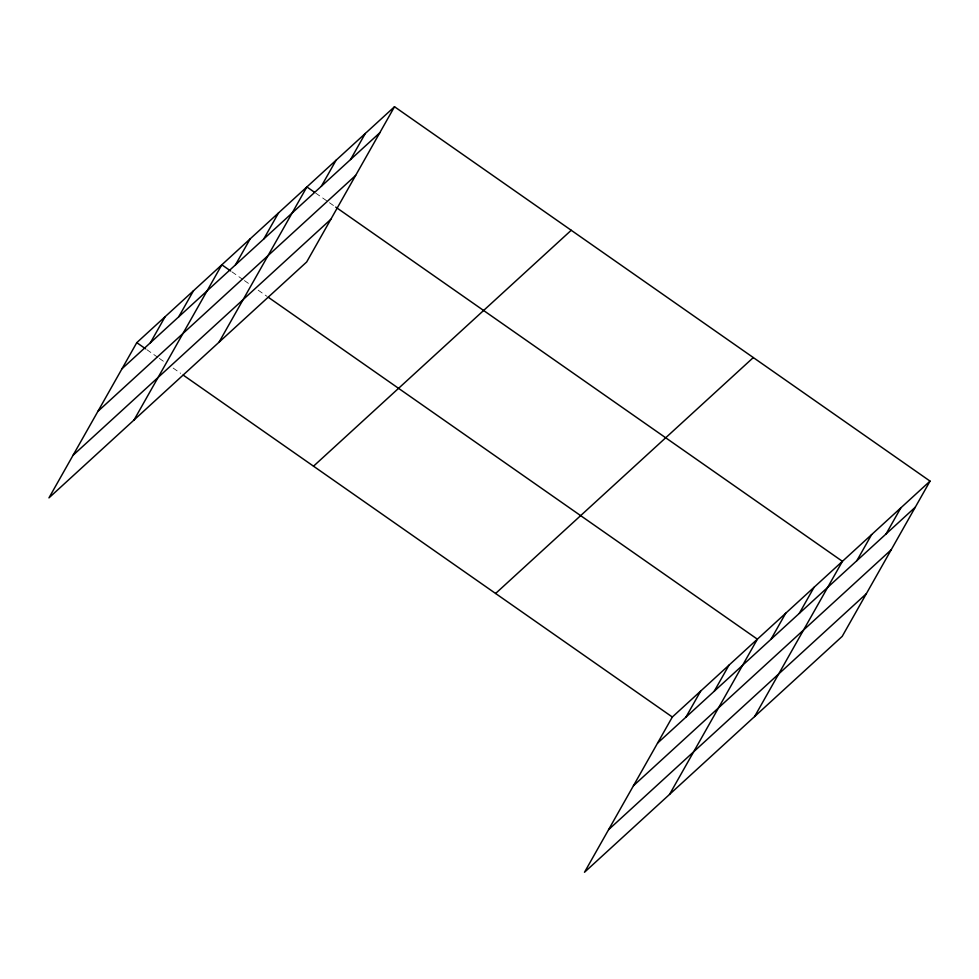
<?xml version="1.0" encoding="UTF-8"?>
<svg xmlns="http://www.w3.org/2000/svg" width="979" height="979" viewBox="0 0 979 979"><rect width="100%" height="100%" fill="white"/><g stroke="black" fill="none" stroke-linecap="round" stroke-linejoin="round"><path stroke-width="0.73" stroke-dasharray="4.89 3.67" d="M315.654 193.071L328.185 201.833M329.446 202.714L334.451 206.214M231.864 271.807L243.135 279.688M244.395 280.569L249.412 284.069M258.187 290.2L266.949 296.331M146.813 349.65L158.096 357.543M159.344 358.412L164.362 361.924M173.136 368.055L180.65 373.317"/><path stroke-width="1.47" d="M394.513 106.735L136.779 342.65L48.95 497.883L306.672 261.98L394.513 106.735L930.05 481.117L842.221 636.35L584.487 872.265L672.328 717.02L930.05 481.117M150.374 342.785L165.133 316.694M178.729 316.829L193.487 290.739M134.001 420.04L221.829 264.795L230.603 270.926M235.425 264.93L250.183 238.839M263.767 238.974L278.538 212.896M219.051 342.185L306.88 186.94L314.406 192.202M321.332 186.291L336.091 160.201M350.543 159.553L365.302 133.474M685.912 717.166L700.67 691.076M714.266 691.211L729.025 665.12M669.538 794.422L757.379 639.177L268.209 297.212M770.962 639.311L785.721 613.221M799.317 613.356L814.075 587.278M754.589 716.567L842.417 561.322L335.711 207.095M856.87 560.673L871.628 534.583M886.081 533.934L900.839 507.844M122.02 368.728L379.754 132.814M97.912 411.351L355.634 175.437M73.07 455.272L330.792 219.357M313.513 466.188L571.234 230.273M495.594 593.482L753.316 357.568M657.57 743.11L915.292 507.195M633.45 785.733L891.171 549.819M608.608 829.641L866.329 593.739M136.779 342.65L145.553 348.781M183.159 375.067L672.328 717.02"/></g></svg>
